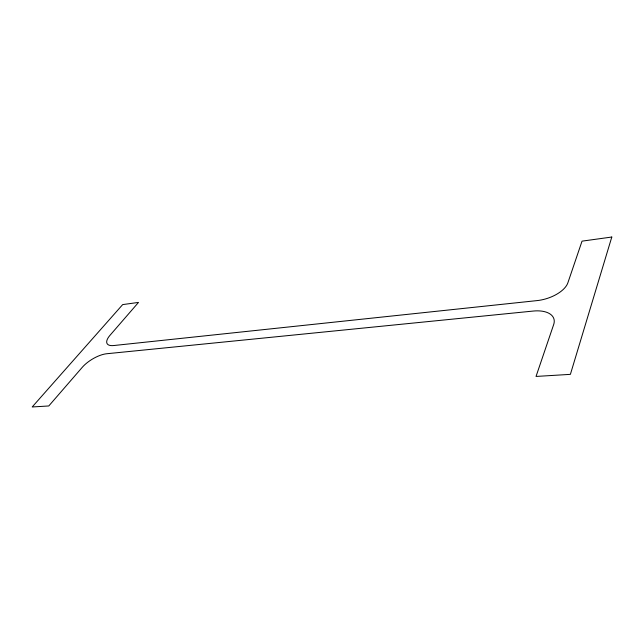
<?xml version="1.0" encoding="UTF-8"?>
<svg xmlns="http://www.w3.org/2000/svg" width="644" height="644" viewBox="0 0 644 644"><rect width="100%" height="100%" fill="white"/><g stroke="black" fill="none" stroke-linecap="round" stroke-linejoin="round"><path stroke-width="0.97" d="M611.8 237.032L570.391 374.357L536.033 376.442L553.687 324.52A27.523 14.707 -17.8 0 0 533.272 311.052L106.735 353.741A20.165 8.106 -31.4 0 0 82.239 367.346L48.783 405.962L32.2 406.968L122.674 304.596L138.508 302.414L109.963 335.355A19.28 7.567 -30.3 0 0 113.722 345.538L537.144 300.595A26.332 13.186 -17.6 0 0 567.863 282.837L582.039 241.146L611.8 237.032"/></g></svg>
